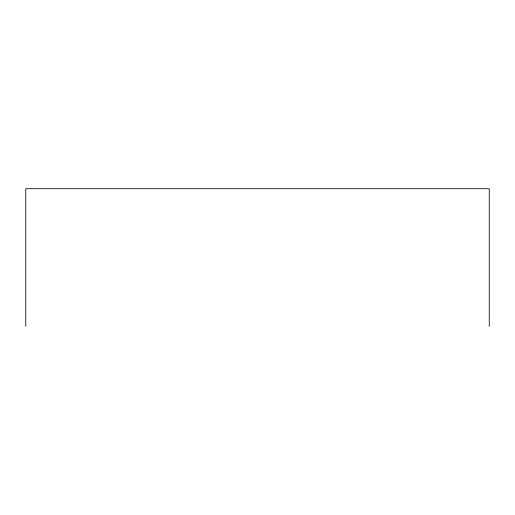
<?xml version="1.0" encoding="UTF-8"?>
<svg xmlns="http://www.w3.org/2000/svg" width="515" height="515" viewBox="0 0 515 515"><rect width="100%" height="100%" fill="white"/><g stroke="black" fill="none" stroke-linecap="round" stroke-linejoin="round"><path stroke-width="0.77" d="M489.25 326.298L489.25 188.702L25.75 188.702L25.75 326.298"/></g></svg>
